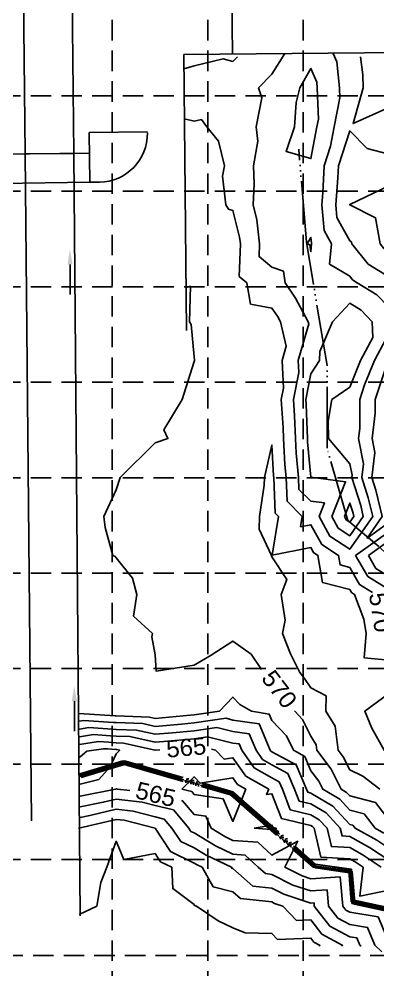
# Model space of a CAD drawing. Header units: feet. Extents: x 2468808 to 2471949, y 7110842 to 7112807.
# Drawn here: x 2469105.1 to 2469289.5, y 7111228.6 to 7111716.8 of the extents above; entities that cross this region are included whole.
import ezdxf
from ezdxf.enums import TextEntityAlignment as Align

# ---------------------------------------------------------------- set-up
doc = ezdxf.new("R2010")
doc.units = ezdxf.units.FT
doc.header["$LTSCALE"] = 35
doc.header["$MEASUREMENT"] = 0
for name, pattern in [('FL1', [1.2, 0.9, -0.075, 0, -0.075, 0, -0.075, 0, -0.075]), ('HIDDEN', [0.375, 0.25, -0.125]), ('PHANTOM2', [3.15, 1.9, -0.25, 0.25, -0.25, 0.25, -0.25])]:
    doc.linetypes.add(name, pattern=pattern)
for name, color, linetype in [('AROW', 250, 'CONTINUOUS'), ('BDY', 250, 'PHANTOM2'), ('CONTOURS-MAJ', 250, 'CONTINUOUS'), ('CONTOURS-MIN', 250, 'CONTINUOUS'), ('CREEK_FL', 250, 'FL1'), ('FLOW', 250, 'CONTINUOUS'), ('FUTURE', 250, 'CONTINUOUS'), ('GRID', 254, 'HIDDEN'), ('PVMT', 250, 'CONTINUOUS')]:
    doc.layers.add(name, color=color, linetype=linetype)
doc.styles.get("Standard").update_dxf_attribs({"font": 'ARIAL.TTF'})

msp = doc.modelspace()

# ---------------------------------------------------------------- linework, layer by layer
at = {"layer": 'AROW', "color": 7}
msp.add_line((2469214.73, 7111698.77), (2469211.83, 7112000.51), dxfattribs=at)
at = {"layer": 'BDY', "color": 7, "linetype": 'Continuous'}
for p in [(2469336.73, 7111699.94), (2469191.1, 7111556.93)]:
    msp.add_line(p, (2469189.74, 7111698.53), dxfattribs=at)
at = {"layer": 'CONTOURS-MAJ', "color": 42}
for points, elevation in [([(2469217.3, 7111697.4), (2469214.99, 7111695.02), (2469209.91, 7111696.35), (2469194.99, 7111692.66), (2469189.81, 7111691.24)], 570), ([(2469323.6, 7111697.4), (2469324.23, 7111690.66), (2469323.12, 7111681.42), (2469314.99, 7111669.84), (2469305.86, 7111672.29), (2469294.99, 7111671.27), (2469276.65, 7111663.08), (2469281.8, 7111681.42), (2469281.73, 7111688.16), (2469280.53, 7111697.4)], 570), ([(2469190.05, 7111665.62), (2469194.99, 7111664.27), (2469198.73, 7111665.16), (2469201.54, 7111661.42), (2469207.56, 7111654), (2469210.7, 7111641.42), (2469209.59, 7111636.03), (2469211.25, 7111621.42), (2469212.73, 7111619.16), (2469214.99, 7111618.49), (2469218.38, 7111604.82), (2469218.77, 7111601.42), (2469218.18, 7111584.61), (2469222.07, 7111581.42), (2469224.03, 7111570.47), (2469234.99, 7111568.36), (2469237.8, 7111564.23), (2469239.33, 7111561.42), (2469242.36, 7111548.79), (2469240.25, 7111541.42), (2469240.91, 7111527.34), (2469239.72, 7111521.42), (2469240.72, 7111507.15), (2469240.94, 7111501.42), (2469241.66, 7111488.09), (2469242.28, 7111481.42), (2469242.8, 7111469.23), (2469250.61, 7111461.42), (2469249.74, 7111456.18), (2469254.99, 7111457.21), (2469260.63, 7111447.06), (2469269.27, 7111441.42), (2469270.11, 7111436.54), (2469274.99, 7111435.3), (2469280.05, 7111426.48), (2469286.63, 7111422.37)], 570), ([(2469294.99, 7111584.45), (2469284.48, 7111590.92), (2469276.11, 7111601.42), (2469275.94, 7111602.38), (2469274.99, 7111602.86), (2469268.39, 7111614.83), (2469267.84, 7111621.42), (2469268.85, 7111635.28), (2469269.11, 7111641.42), (2469274.99, 7111659.34), (2469283.89, 7111650.33), (2469294.99, 7111647.33)], 570), ([(2469229.63, 7111382.92), (2469224.29, 7111390.73), (2469214.99, 7111397.5), (2469203.8, 7111390.24), (2469194.99, 7111385.1), (2469175.55, 7111381.98), (2469174.99, 7111390.48), (2469173.29, 7111399.72), (2469173.59, 7111401.42), (2469163.87, 7111410.3), (2469165.65, 7111421.42), (2469163.31, 7111429.74), (2469154.99, 7111440.12), (2469154.4, 7111440.83), (2469153.19, 7111441.42), (2469149.4, 7111455.83), (2469148.67, 7111461.42), (2469154.99, 7111475.02), (2469157, 7111481.42), (2469174.99, 7111499.25), (2469181.53, 7111501.42), (2469179.41, 7111505.85), (2469188.94, 7111521.42), (2469194.99, 7111540.91), (2469195.19, 7111541.42), (2469195.17, 7111541.6), (2469194.99, 7111543.39), (2469193.5, 7111559.93), (2469192.71, 7111561.42), (2469193.15, 7111579.59), (2469190.89, 7111578.96)], 570), ([(2469294.99, 7111458.27), (2469283.87, 7111450.3), (2469291.7, 7111461.42), (2469288.43, 7111474.86), (2469286.34, 7111481.42), (2469287.86, 7111494.29), (2469286.47, 7111501.42), (2469288.09, 7111514.52), (2469288.07, 7111521.42), (2469294.52, 7111540.96)], 570), ([(2469110.61, 7111401.14), (2469110.67, 7111401.07), (2469110.61, 7111401.03)], 570), ([(2469294.99, 7111305.76), (2469288.21, 7111314.65), (2469274.99, 7111318.01), (2469273.36, 7111319.79), (2469270.59, 7111321.42), (2469265.35, 7111331.78), (2469258.09, 7111341.42), (2469257.73, 7111344.16), (2469254.99, 7111348.6), (2469250.77, 7111357.2), (2469246.81, 7111361.42), (2469246.63, 7111361.69)], 570), ([(2469177.42, 7111341.68), (2469175.03, 7111341.47), (2469174.99, 7111341.46), (2469158.67, 7111345.1), (2469154.99, 7111345.23), (2469151.28, 7111345.51), (2469145.91, 7111345.84), (2469136.15, 7111344.38)], 565), ([(2469294.99, 7111269.66), (2469280.13, 7111266.56), (2469281.85, 7111281.42), (2469277.74, 7111284.18), (2469274.99, 7111285.71), (2469260.17, 7111286.6), (2469256.61, 7111301.42), (2469255.83, 7111302.27), (2469254.99, 7111302.77), (2469239.92, 7111306.36), (2469234.99, 7111319.13), (2469232.22, 7111318.65), (2469233.32, 7111321.42), (2469221.66, 7111328.1), (2469214.99, 7111337.58), (2469210.43, 7111336.86), (2469205.99, 7111341.42), (2469203.93, 7111341.92)], 565), ([(2469136.41, 7111317.86), (2469154.62, 7111321.42), (2469154.87, 7111321.49), (2469154.95, 7111321.57), (2469154.99, 7111321.66), (2469155.58, 7111321.42), (2469155.58, 7111321.42), (2469161.94, 7111320.69)], 565), ([(2469188.49, 7111315.67), (2469189.09, 7111315.52), (2469194.99, 7111308.48), (2469201.09, 7111307.53), (2469203.72, 7111301.42), (2469210.74, 7111297.18), (2469214.99, 7111295.18), (2469227.78, 7111294.21), (2469234.99, 7111287.51), (2469248.3, 7111294.73), (2469241.66, 7111281.42), (2469250.49, 7111276.93), (2469254.99, 7111275.44), (2469269.99, 7111276.43), (2469271.38, 7111261.42), (2469272.96, 7111259.4), (2469274.99, 7111258.3), (2469289.53, 7111255.97), (2469294.99, 7111243.01), (2469296.79, 7111243.23), (2469299.31, 7111241.42)], 565)]:
    msp.add_lwpolyline(points, dxfattribs=dict(at, elevation=elevation))
at = {"layer": 'CONTOURS-MIN', "color": 42}
for points, elevation in [([(2469241.7, 7111699.05), (2469234.99, 7111688.47), (2469228.13, 7111681.42), (2469229.81, 7111676.25), (2469226.98, 7111661.42), (2469227.68, 7111654.11), (2469225.57, 7111641.42), (2469225.79, 7111632.23), (2469225.33, 7111621.42), (2469227.25, 7111613.69), (2469228.63, 7111601.42), (2469228.4, 7111594.83), (2469234.99, 7111589.44), (2469240.86, 7111587.29), (2469241.72, 7111581.42), (2469247.09, 7111573.52), (2469253.69, 7111561.42), (2469253.94, 7111560.37), (2469248.52, 7111541.42), (2469248.81, 7111535.25), (2469246.03, 7111521.42), (2469246.62, 7111513.05), (2469247.07, 7111501.42), (2469247.48, 7111493.91), (2469248.65, 7111481.42), (2469248.9, 7111475.34), (2469254.99, 7111469.26), (2469261.97, 7111468.41), (2469259.18, 7111461.42), (2469264.82, 7111451.25), (2469274.99, 7111444.63), (2469286.82, 7111461.42), (2469284.5, 7111470.94), (2469281.17, 7111481.42), (2469282, 7111488.43), (2469279.48, 7111501.42), (2469280.11, 7111506.54), (2469280.07, 7111521.42), (2469282.58, 7111529.01), (2469287.62, 7111541.42), (2469294.99, 7111555.31)], 569), ([(2469294.99, 7111568.9), (2469288.84, 7111575.28), (2469278.82, 7111581.42), (2469276.45, 7111582.88), (2469274.99, 7111584.71), (2469264.58, 7111591.02), (2469265.58, 7111601.42), (2469261.82, 7111608.25), (2469260.7, 7111621.42), (2469261.15, 7111627.59), (2469261.76, 7111641.42), (2469265.06, 7111651.49), (2469266.97, 7111661.42), (2469269.85, 7111676.28), (2469269.65, 7111681.42), (2469268.28, 7111694.71), (2469266.43, 7111699.05)], 569), ([(2469378.12, 7111608.2), (2469374.99, 7111603.43), (2469359.12, 7111605.55), (2469354.99, 7111603.66), (2469341.08, 7111607.51), (2469334.99, 7111606.67), (2469320.21, 7111606.64), (2469314.99, 7111606.61), (2469299.66, 7111601.42), (2469294.99, 7111597.43), (2469292.51, 7111598.95), (2469290.54, 7111601.42), (2469288.28, 7111614.72), (2469274.99, 7111621.37), (2469274.97, 7111621.4), (2469274.97, 7111621.42), (2469274.99, 7111621.71), (2469275.09, 7111621.52), (2469294.99, 7111631.07), (2469300.98, 7111641.42), (2469314.99, 7111650.6), (2469324.81, 7111661.42), (2469327.09, 7111663.34)], 571), ([(2469263.97, 7111501.42), (2469263.88, 7111510.31), (2469265.69, 7111521.42), (2469274.99, 7111527.78), (2469280.54, 7111541.42), (2469286.8, 7111553.23), (2469286.45, 7111561.42), (2469280.82, 7111567.26), (2469274.99, 7111570.84), (2469266.1, 7111561.42), (2469259.6, 7111546.04), (2469259.35, 7111541.42), (2469254.99, 7111534.57), (2469252.34, 7111521.42), (2469252.52, 7111518.95), (2469253.2, 7111501.42)], 568), ([(2469253.2, 7111501.42), (2469253.29, 7111499.73), (2469254.99, 7111481.65)], 568), ([(2469265.7, 7111461.42), (2469269.02, 7111455.45), (2469274.99, 7111451.55), (2469281.94, 7111461.42), (2469280.58, 7111467.01), (2469276, 7111481.42), (2469276.14, 7111482.57), (2469274.99, 7111488.51), (2469263.97, 7111501.42)], 568), ([(2469290.39, 7111321.42), (2469281.69, 7111328.13), (2469274.99, 7111331.39), (2469271.62, 7111338.05), (2469269.08, 7111341.42), (2469267.42, 7111353.85), (2469262.75, 7111361.42), (2469262.87, 7111369.31), (2469254.99, 7111373.43), (2469251.79, 7111378.22), (2469249.36, 7111381.42), (2469244.49, 7111390.92), (2469240.36, 7111401.42), (2469241.76, 7111408.19), (2469239.78, 7111421.42), (2469242.57, 7111429), (2469234.99, 7111440.77), (2469234.81, 7111441.25), (2469234.75, 7111441.42), (2469228.49, 7111454.92), (2469228.65, 7111461.42), (2469231.07, 7111477.51), (2469231.16, 7111481.42), (2469234.99, 7111498.09), (2469235.84, 7111482.27), (2469235.92, 7111481.42), (2469236.69, 7111463.13), (2469238.4, 7111461.42), (2469235.09, 7111441.53), (2469254.99, 7111445.46), (2469256.43, 7111442.87), (2469258.64, 7111441.42), (2469261.04, 7111427.47), (2469274.99, 7111423.93), (2469275.9, 7111422.33), (2469277.36, 7111421.42), (2469282.29, 7111408.73), (2469283.44, 7111401.42), (2469282.43, 7111388.86), (2469294.99, 7111387.61)], 571), ([(2469254.99, 7111481.65), (2469272.85, 7111479.29), (2469265.7, 7111461.42)], 568), ([(2469110.41, 7111421.38), (2469110.4, 7111421.38)], 569), ([(2469292.49, 7111298.92), (2469288, 7111301.42), (2469282.37, 7111308.8), (2469274.99, 7111310.68), (2469269.85, 7111316.29), (2469261.15, 7111321.42), (2469259.08, 7111325.51), (2469254.99, 7111330.95), (2469251.85, 7111338.29), (2469246.05, 7111341.42), (2469242.41, 7111348.84), (2469234.99, 7111356.76), (2469233.6, 7111360.04), (2469224.52, 7111361.42), (2469218.49, 7111364.92), (2469214.99, 7111368.72), (2469208.02, 7111361.42), (2469194.99, 7111359.55), (2469192.93, 7111359.37), (2469174.99, 7111357.79), (2469172.02, 7111358.45), (2469154.99, 7111359.06), (2469154.45, 7111359.1), (2469136, 7111360.22)], 569), ([(2469294.99, 7111291.09), (2469288.8, 7111295.23), (2469277.7, 7111301.42), (2469276.53, 7111302.96), (2469274.99, 7111303.35), (2469266.35, 7111312.78), (2469254.99, 7111319.49), (2469253.43, 7111319.86), (2469252.82, 7111321.42), (2469247.48, 7111333.92), (2469234.99, 7111340.67), (2469234.51, 7111340.94), (2469234.17, 7111341.42), (2469228.47, 7111354.91), (2469214.99, 7111356.96), (2469211.4, 7111357.84), (2469194.99, 7111355.48), (2469188.46, 7111354.89), (2469174.99, 7111353.71), (2469168.68, 7111355.11), (2469154.99, 7111355.6), (2469153.66, 7111355.7), (2469138.35, 7111356.63), (2469136.04, 7111356.29)], 568), ([(2469294.99, 7111284.94), (2469285.11, 7111291.55), (2469274.99, 7111297.19), (2469271, 7111297.43), (2469270.04, 7111301.42), (2469262.84, 7111309.28), (2469254.99, 7111313.91), (2469248.92, 7111315.36), (2469246.58, 7111321.42), (2469243.11, 7111329.54), (2469234.99, 7111333.93), (2469230.23, 7111336.66), (2469226.87, 7111341.42), (2469223.35, 7111349.78), (2469214.99, 7111351.05), (2469206.65, 7111353.08), (2469194.99, 7111351.41), (2469183.98, 7111350.42), (2469174.99, 7111349.63), (2469165.34, 7111351.78), (2469154.99, 7111352.14), (2469152.87, 7111352.31), (2469140.87, 7111353.03), (2469136.08, 7111352.32)], 567), ([(2469291.04, 7111281.42), (2469281.43, 7111287.86), (2469274.99, 7111291.45), (2469265.58, 7111292.02), (2469263.32, 7111301.42), (2469259.34, 7111305.77), (2469254.99, 7111308.34), (2469244.42, 7111310.86), (2469240.34, 7111321.42), (2469238.74, 7111325.17), (2469234.99, 7111327.2), (2469225.94, 7111332.38), (2469219.58, 7111341.42), (2469218.22, 7111344.65), (2469214.99, 7111345.14), (2469201.9, 7111348.33), (2469194.99, 7111347.34), (2469179.51, 7111345.94), (2469174.99, 7111345.55), (2469162.01, 7111348.44), (2469154.99, 7111348.69), (2469152.07, 7111348.91), (2469143.39, 7111349.44), (2469136.12, 7111348.35)], 566), ([(2469136.35, 7111323.99), (2469136.47, 7111323.97), (2469146.12, 7111326.5), (2469151.9, 7111332.92), (2469154.99, 7111339.59), (2469156.86, 7111341.42), (2469155.33, 7111341.76), (2469154.99, 7111341.78), (2469150.49, 7111342.12), (2469148.43, 7111342.24), (2469139.85, 7111340.96), (2469136.49, 7111338.01), (2469136.22, 7111337.94)], 564), ([(2469136.46, 7111312.42), (2469148.3, 7111314.74), (2469154.99, 7111316.32), (2469168.35, 7111314.78), (2469174.99, 7111313.09), (2469184.39, 7111310.83), (2469192.26, 7111301.42), (2469193.35, 7111299.78), (2469194.99, 7111298.99), (2469205.93, 7111292.37), (2469214.99, 7111288.11), (2469221.2, 7111287.64), (2469227.88, 7111281.42), (2469231.66, 7111278.09), (2469234.99, 7111277.73), (2469245.8, 7111272.23), (2469254.99, 7111269.19), (2469263.3, 7111269.73), (2469264.07, 7111261.42), (2469268.87, 7111255.3), (2469274.99, 7111251.98), (2469284.09, 7111250.52), (2469287.92, 7111241.42)], 566), ([(2469136.52, 7111306.98), (2469141.53, 7111307.96), (2469154.99, 7111311.14), (2469163.71, 7111310.14), (2469174.99, 7111307.26), (2469179.7, 7111306.13), (2469183.64, 7111301.42), (2469188.16, 7111294.59), (2469194.99, 7111291.27), (2469201.13, 7111287.56), (2469214.16, 7111281.42), (2469214.46, 7111280.89), (2469214.99, 7111280.76), (2469225.26, 7111271.69), (2469234.99, 7111270.65), (2469241.1, 7111267.54), (2469254.99, 7111262.94), (2469256.61, 7111263.04), (2469256.76, 7111261.42), (2469264.77, 7111251.2), (2469274.99, 7111245.66), (2469278.64, 7111245.08), (2469280.18, 7111241.42)], 567), ([(2469135.72, 7111301.31), (2469135.75, 7111301.42), (2469154.99, 7111305.97), (2469159.07, 7111305.5), (2469174.99, 7111301.44), (2469175, 7111301.43), (2469175.01, 7111301.42), (2469182.97, 7111289.41), (2469194.99, 7111283.56), (2469196.32, 7111282.75), (2469199.14, 7111281.42), (2469204.86, 7111271.29), (2469214.99, 7111268.71), (2469218.86, 7111265.29), (2469234.99, 7111263.56), (2469236.4, 7111262.84), (2469240.68, 7111261.42), (2469247.62, 7111254.05), (2469254.99, 7111254.36), (2469260.67, 7111247.1), (2469271.15, 7111241.42), (2469271.32, 7111240.79)], 568), ([(2469136.04, 7111257.12), (2469145.02, 7111261.42), (2469147.1, 7111273.53), (2469150.22, 7111281.42), (2469154.99, 7111294.7), (2469158.87, 7111285.3), (2469174.99, 7111288.43), (2469177.78, 7111284.22), (2469183.52, 7111281.42), (2469184.03, 7111270.46), (2469194.99, 7111262.18), (2469195.26, 7111261.7), (2469196.33, 7111261.42), (2469207.39, 7111253.82), (2469214.99, 7111250.28), (2469221.2, 7111247.64), (2469234.99, 7111247.4), (2469237.89, 7111244.32), (2469254.99, 7111245.03), (2469256.57, 7111243.01), (2469259.49, 7111241.42), (2469259.66, 7111240.79)], 569), ([(2469280.18, 7111241.42), (2469280.84, 7111240.79)], 567), ([(2469287.92, 7111241.42), (2469291.52, 7111237.95)], 566)]:
    msp.add_lwpolyline(points, dxfattribs=dict(at, elevation=elevation))
for points, elevation in [([(2469246.51, 7111661.42), (2469242.28, 7111648.71), (2469254.99, 7111645.1), (2469258.14, 7111661.42), (2469258.9, 7111665.33), (2469258.29, 7111681.42), (2469257.98, 7111684.41), (2469254.99, 7111691.4), (2469249.31, 7111681.42), (2469247.5, 7111673.93)], 568), ([(2469253.02, 7111601.42), (2469254.46, 7111600.9), (2469254.99, 7111597.3), (2469255.38, 7111601.42), (2469255.24, 7111601.68), (2469254.99, 7111604.68)], 568), ([(2469272.22, 7111461.42), (2469273.21, 7111459.64), (2469274.99, 7111458.48), (2469277.06, 7111461.42), (2469276.65, 7111463.09), (2469274.99, 7111468.33)], 567), ([(2469278, 7111441.42), (2469284.19, 7111430.63), (2469294.99, 7111423.89), (2469307.97, 7111441.42), (2469305.47, 7111451.9), (2469294.99, 7111453.6)], 569), ([(2469284.52, 7111441.42), (2469288.34, 7111434.77), (2469294.99, 7111430.62), (2469302.99, 7111441.42), (2469301.44, 7111447.88), (2469294.99, 7111448.92)], 568), ([(2469294.24, 7111340.68), (2469292.71, 7111341.42), (2469286.32, 7111352.76), (2469282.65, 7111361.42), (2469294.99, 7111370.5), (2469296.8, 7111363.23), (2469296.74, 7111361.42), (2469295.31, 7111341.74), (2469310.68, 7111341.42), (2469294.99, 7111340.1)], 572), ([(2469188.78, 7111321.42), (2469193.79, 7111320.22), (2469194.99, 7111318.78), (2469210.01, 7111316.44), (2469214.99, 7111304.88), (2469221.56, 7111321.42), (2469217.38, 7111323.81), (2469214.99, 7111327.21), (2469198.14, 7111324.57), (2469194.99, 7111327.8)], 564), ([(2469225.95, 7111301.42), (2469234.36, 7111300.79), (2469234.99, 7111300.2), (2469237.24, 7111301.42), (2469235.42, 7111301.86), (2469234.99, 7111302.98)], 564)]:
    msp.add_lwpolyline(points, close=True, dxfattribs=dict(at, elevation=elevation))
at = {"layer": 'CREEK_FL', "color": 5}
for points in [[(2469405.21, 7111290.11), (2469386.73, 7111321.4), (2469374.79, 7111341.28), (2469337.64, 7111342.61), (2469329.68, 7111391.67), (2469313.76, 7111423.49), (2469289.88, 7111446.03), (2469273.96, 7111459.29), (2469263.34, 7111496.41), (2469263.34, 7111538.84), (2469252.73, 7111602.16), (2469248.75, 7111649.89)], [(2469135.55, 7111328.56), (2469157.68, 7111335.19), (2469213.4, 7111319.28), (2469255.86, 7111282.15), (2469274.43, 7111279.5), (2469275.76, 7111263.59), (2469306.27, 7111256.96), (2469339.44, 7111259.61), (2469355.36, 7111264.92), (2469373.94, 7111280.83), (2469404.45, 7111290.11), (2469427.01, 7111302.04), (2469461.5, 7111328.56), (2469493.35, 7111359.05), (2469594.18, 7111381.59), (2469615.81, 7111400.28), (2469660.92, 7111405.58)], [(2469135.8, 7111327.8), (2469157.93, 7111334.43), (2469213.65, 7111318.52), (2469256.11, 7111281.4), (2469274.68, 7111278.75), (2469276.01, 7111262.84), (2469306.53, 7111256.21), (2469339.69, 7111258.86), (2469355.62, 7111264.16), (2469374.19, 7111280.07), (2469404.71, 7111289.35), (2469427.26, 7111301.29), (2469461.76, 7111327.8), (2469493.6, 7111358.3), (2469594.43, 7111380.84), (2469616.07, 7111399.52), (2469661.18, 7111404.83)], [(2469136.31, 7111329.31), (2469158.43, 7111335.94), (2469214.16, 7111320.03), (2469256.61, 7111282.91), (2469275.19, 7111280.26), (2469276.51, 7111264.35), (2469307.03, 7111257.72), (2469340.2, 7111260.37), (2469356.12, 7111265.67), (2469374.69, 7111281.58), (2469405.21, 7111290.86), (2469427.76, 7111302.8), (2469462.26, 7111329.31), (2469494.1, 7111359.81), (2469594.93, 7111382.35), (2469616.57, 7111401.03), (2469661.68, 7111406.34)], [(2469136.31, 7111328.56), (2469158.43, 7111335.19), (2469214.16, 7111319.28), (2469256.61, 7111282.15), (2469275.19, 7111279.5), (2469276.51, 7111263.59), (2469307.03, 7111256.96), (2469340.2, 7111259.61), (2469356.12, 7111264.92), (2469374.69, 7111280.83), (2469405.21, 7111290.11), (2469427.76, 7111302.04), (2469462.26, 7111328.56), (2469494.1, 7111359.05), (2469594.93, 7111381.59), (2469616.57, 7111400.28), (2469661.68, 7111405.58)], [(2469136.43, 7111328.18), (2469158.56, 7111334.81), (2469214.28, 7111318.9), (2469256.74, 7111281.78), (2469275.31, 7111279.12), (2469276.64, 7111263.21), (2469307.15, 7111256.59), (2469340.32, 7111259.24), (2469356.24, 7111264.54), (2469374.82, 7111280.45), (2469405.33, 7111289.73), (2469427.89, 7111301.66), (2469462.39, 7111328.18), (2469494.23, 7111358.68), (2469595.06, 7111381.22), (2469616.7, 7111399.9), (2469661.81, 7111405.21)], [(2469137.06, 7111329.44), (2469159.19, 7111336.07), (2469214.91, 7111320.16), (2469257.37, 7111283.04), (2469275.94, 7111280.38), (2469277.27, 7111264.47), (2469307.78, 7111257.84), (2469340.95, 7111260.5), (2469356.87, 7111265.8), (2469375.45, 7111281.71), (2469405.96, 7111290.99), (2469428.52, 7111302.92), (2469463.01, 7111329.44), (2469494.86, 7111359.94), (2469595.69, 7111382.48), (2469617.33, 7111401.16), (2469662.44, 7111406.46)], [(2469137.06, 7111327.42), (2469159.19, 7111334.06), (2469214.91, 7111318.15), (2469257.37, 7111281.02), (2469275.94, 7111278.37), (2469277.27, 7111262.46), (2469307.78, 7111255.83), (2469340.95, 7111258.48), (2469356.87, 7111263.79), (2469375.45, 7111279.7), (2469405.96, 7111288.98), (2469428.52, 7111300.91), (2469463.01, 7111327.43), (2469494.86, 7111357.92), (2469595.69, 7111380.46), (2469617.33, 7111399.15), (2469662.44, 7111404.45)], [(2469137.31, 7111328.3), (2469159.44, 7111334.94), (2469215.16, 7111319.03), (2469257.62, 7111281.9), (2469276.19, 7111279.25), (2469277.52, 7111263.34), (2469308.04, 7111256.71), (2469341.2, 7111259.36), (2469357.13, 7111264.67), (2469375.7, 7111280.58), (2469406.22, 7111289.86), (2469428.77, 7111301.79), (2469463.27, 7111328.31), (2469495.11, 7111358.8), (2469595.94, 7111381.34), (2469617.58, 7111400.03), (2469662.69, 7111405.33)]]:
    msp.add_lwpolyline(points, dxfattribs=at)
at = {"layer": 'FLOW', "color": 7}
for p, q in [((2469131.28, 7111590.78), (2469131.43, 7111575.37)), ((2469133.49, 7111366.6), (2469133.64, 7111351.19))]:
    msp.add_line(p, q, dxfattribs=at)
for points in [[(2469129.98, 7111590.76), (2469132.58, 7111590.79), (2469131.21, 7111598.57)], [(2469132.19, 7111366.58), (2469134.79, 7111366.61), (2469133.41, 7111374.4)]]:
    msp.add_solid(points, dxfattribs=at)
at = {"layer": 'FUTURE', "color": 7}
for p, q in [((2469171.06, 7111658.84), (2469141.07, 7111658.46)), ((2469141.07, 7111658.46), (2469141.39, 7111632.96)), ((2469095.2, 7111647.38), (2469141.2, 7111647.96)), ((2469111.53, 7111305.24), (2469108.23, 7111647.51)), ((2469136.53, 7111256.42), (2469133.23, 7111647.75)), ((2469141.39, 7111632.96), (2469095.39, 7111632.38)), ((2469141.39, 7111632.96), (2469146.39, 7111633.02))]:
    msp.add_line(p, q, dxfattribs=at)
msp.add_arc((2469146.07, 7111658.02), 25, 270.7239, 0.7239, dxfattribs=at)
at = {"layer": 'GRID', "color": 252, "linetype": 'HIDDEN', "ltscale": 1.2}
for p, q in [((2469153, 7112755.79), (2469153, 7111040.11)), ((2469202, 7112755.79), (2469202, 7111040.11)), ((2469251, 7112755.79), (2469251, 7111040.11)), ((2468859.16, 7111677.33), (2471897.16, 7111677.33)), ((2468859.16, 7111628.33), (2471897.16, 7111628.33)), ((2468859.16, 7111579.33), (2471897.16, 7111579.33)), ((2468859.16, 7111530.33), (2471897.16, 7111530.33)), ((2468859.16, 7111481.33), (2471897.16, 7111481.33)), ((2468859.16, 7111432.33), (2471897.16, 7111432.33)), ((2468859.16, 7111383.33), (2471897.16, 7111383.33)), ((2468859.16, 7111334.33), (2471897.16, 7111334.33)), ((2468859.16, 7111285.33), (2471897.16, 7111285.33)), ((2468860.26, 7111236.11), (2471898.26, 7111236.11))]:
    msp.add_line(p, q, dxfattribs=at)
at = {"layer": 'PVMT', "color": 7}
for p, q in [((2469106.13, 7111861.01), (2469108.23, 7111647.51)), ((2469131.36, 7111837.56), (2469133.23, 7111647.75)), ((2469108.23, 7111647.51), (2469133.23, 7111647.75))]:
    msp.add_line(p, q, dxfattribs=at)

# ---------------------------------------------------------------- texts
at = {"layer": 'CONTOURS-MAJ', "color": 42}
for s, rotation, p in [('570', 278.9263, (2469290.74, 7111412.18)), ('570', 307.2159, (2469238.83, 7111372.78)), ('565', 5.1539, (2469190.95, 7111342.9)), ('565', 346.4921, (2469175.29, 7111318.84))]:
    msp.add_text(s, height=8.8, rotation=rotation, dxfattribs=at).set_placement(p, align=Align.MIDDLE)

doc.saveas('drawing.dxf')
